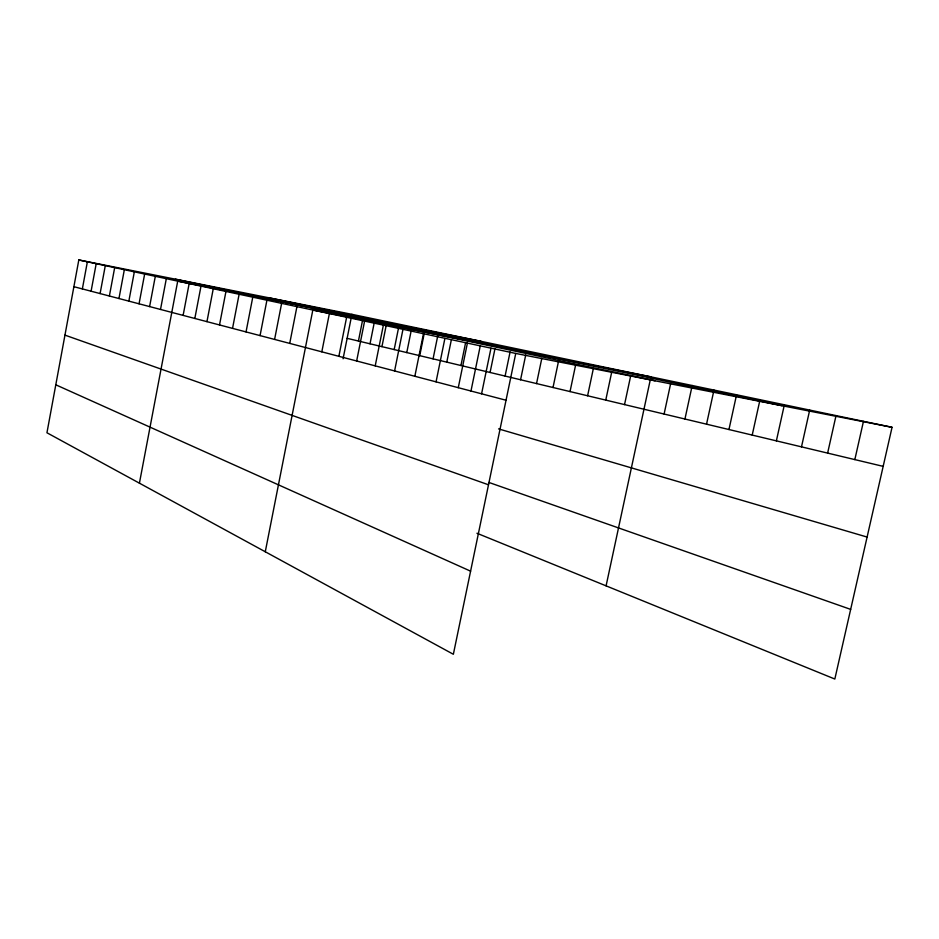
<?xml version="1.0" encoding="UTF-8"?>
<svg xmlns="http://www.w3.org/2000/svg" width="939" height="939" viewBox="0 0 939 939"><rect width="100%" height="100%" fill="white"/><g stroke="black" fill="none" stroke-linecap="round" stroke-linejoin="round"><path stroke-width="1.41" d="M892.05 427.304L351.902 314.319L78.817 259.962L46.95 432.773L453.361 654.272L515.746 353.451L892.05 427.304L834.83 679.038L476.942 533.246M82.362 288.907L87.374 261.793M91.095 291.207L96.201 263.683M100.097 293.567L105.297 265.631M109.382 296.008L114.675 267.638M118.96 298.532L124.347 269.704M128.854 301.126L134.336 271.841M139.054 303.802L144.653 274.047M149.606 306.584L155.311 276.324M160.51 309.447L166.32 278.683M139.418 483.174L177.717 281.125L481.179 341.362M183.117 315.387L189.162 283.578M194.831 318.462L201.005 286.102M206.956 321.643L213.259 288.731M219.515 324.953L225.959 291.442M232.543 328.368L239.116 294.259M246.041 331.913L252.767 297.182M260.056 335.599L266.922 300.21M274.599 339.425L281.63 303.356M289.728 343.392L296.924 306.63M265.279 551.768L312.828 310.034L650.915 376.868L606.089 585.854M321.819 351.832L329.378 313.579M338.873 356.304L346.62 317.265M343.075 358.78L351.902 314.319M358.428 341.033L363.276 316.701M356.656 360.975L364.602 321.115M370.025 343.803L374.403 321.889M375.213 365.858L383.37 325.129M381.938 346.655L386.117 325.821M394.18 349.578L398.429 328.462M394.591 370.952L402.972 329.319M406.775 352.583L411.094 331.174M414.85 376.269L423.466 333.709M419.733 355.681L424.451 332.359M433.067 358.862L437.879 335.211M436.06 381.844L444.922 338.298M446.788 362.137L451.401 339.554M460.932 365.517L465.627 342.594M458.279 387.678L467.399 343.111M470.92 391.293L480.334 345.505M481.578 393.805L490.98 348.158M490.076 372.478L494.994 348.639M505.088 376.07L510.1 351.867M520.57 379.767L525.723 354.989M536.545 383.582L541.791 358.416M553.012 387.514L558.67 360.541M570.032 391.575L575.537 365.412M587.603 395.777L593.225 369.18M605.761 400.108L611.805 371.656M624.541 404.592L630.75 375.541M664.096 414.04L670.575 383.969M684.942 419.017L692.196 385.506M706.539 424.182L713.98 390.061M728.957 429.534L736.563 394.779M752.209 435.086L760.015 399.685M776.377 440.861L784.37 404.779M801.495 446.858L809.688 410.085M827.623 453.103L836.039 415.59M854.83 459.605L863.469 421.329M267.967 297.616L782.117 405.73M175.335 279.176L655.058 380.8M78.817 259.962L515.746 353.451M347.137 338.333L883.165 466.366M73.888 286.688L506.051 400.237M498.574 428.888L867.096 537.061M488.937 482.458L850.664 609.376M64.955 335.129L488.515 484.794M55.8 384.802L470.592 571.17"/></g></svg>
